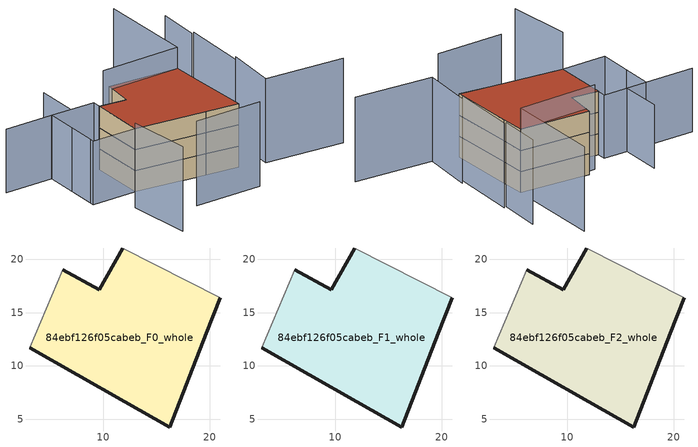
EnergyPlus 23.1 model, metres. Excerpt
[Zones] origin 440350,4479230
84ebf126f05cabeb_F0_whole
 floor ground (EU_floor_Construction): 20.98,16.4 19.67,13.05 16.25,4.27 12.04,6.65 3.13,11.7 6.23,19.03 9.66,17.13 11.86,21.07 z0
 wall outside (EU_wall_Construction): 3.13,11.7 12.04,6.65 16.25,4.27 19.67,13.05 20.98,16.4 / 11.86,21.07 9.66,17.13 6.23,19.03 z0:3
 wall adiabatic (EU_wall_Construction): 20.98,16.4 11.86,21.07 / 6.23,19.03 3.13,11.7 z0:3
84ebf126f05cabeb_F1_whole
 floor to 84ebf126f05cabeb_F0_whole (EU_floor_Construction): 20.98,16.4 19.67,13.05 16.25,4.27 12.04,6.65 3.13,11.7 6.23,19.03 9.66,17.13 11.86,21.07 z3
 wall outside (EU_wall_Construction): 3.13,11.7 12.04,6.65 16.25,4.27 19.67,13.05 20.98,16.4 / 11.86,21.07 9.66,17.13 6.23,19.03 z3:6
 wall adiabatic (EU_wall_Construction): 20.98,16.4 11.86,21.07 / 6.23,19.03 3.13,11.7 z3:6
84ebf126f05cabeb_F2_whole
 floor to 84ebf126f05cabeb_F1_whole (EU_floor_Construction): 20.98,16.4 19.67,13.05 16.25,4.27 12.04,6.65 3.13,11.7 6.23,19.03 9.66,17.13 11.86,21.07 z6
 wall outside (EU_wall_Construction): 3.13,11.7 12.04,6.65 16.25,4.27 19.67,13.05 20.98,16.4 / 11.86,21.07 9.66,17.13 6.23,19.03 z6:9
 wall adiabatic (EU_wall_Construction): 20.98,16.4 11.86,21.07 / 6.23,19.03 3.13,11.7 z6:9
 roof outside (EU_roof_Construction): 16.25,4.27 19.67,13.05 20.98,16.4 11.86,21.07 9.66,17.13 6.23,19.03 3.13,11.7 12.04,6.65 z9
shading: 3.77,2.86 12.93,-0.89 / 29.38,-3.29 19.08,2 / 19.08,2 22.46,8.57 / -0.85,9.28 -3.53,0.52 / 21.85,8.23 25.76,16.88 / 25.49,17.01 28,22.56 / 26.3,29.26 20.98,16.4 / 20.98,16.4 10.15,20.88 z0:12; -5.73,25.67 0.81,22.84 / 0.81,22.84 -2.6,14.98 / 5.91,27.18 3.52,21.58 / -2.89,14.3 0.79,22.8 / 0.79,22.8 6.8,20.19 / 6.8,20.19 3.13,11.7 / 3.13,11.7 -2.89,14.3 z0:9
[Building]
EU S2 Campaign: North Axis=0; Terrain=City; Solar Distribution=FullExterior
[Site:Location]
Madrid: Latitude=40.5; Longitude=-3.5; Time Zone=1; Elevation=609
[SizingPeriod:WeatherFileDays]
AnnualSizingPeriod: Begin Month=1; Begin Day of Month=1; End Month=12; End Day of Month=31; Day of Week for Start Day=Monday; Use Weather File Daylight Saving Period=No; Use Weather File Rain and Snow Indicators=No
[MATERIAL]
EU_InternalMass_Material: Roughness=MediumRough; Thickness=0.1; Conductivity=1; Density=1800; Specific Heat=900; Thermal Absorptance=0.9; Solar Absorptance=0.7; Visible Absorptance=0.7
[MATERIAL:NOMASS] Roughness=MediumRough; Thermal Absorptance=0.9; Solar Absorptance=0.7; Visible Absorptance=0.7
Name | Thermal Resistance
EU_wall_NoMass | 1.60022
EU_roof_NoMass | 1.57597
EU_floor_NoMass | 0.470652
[CONSTRUCTION]
EU_wall_Construction: EU_wall_NoMass
EU_roof_Construction: EU_roof_NoMass
EU_floor_Construction: EU_floor_NoMass
EU_InternalMass_Construction: EU_InternalMass_Material
[ZONE] Type=1; Multiplier=1; Ceiling Height=autocalculate; Volume=506.584; Floor Area=autocalculate; Part of Total Floor Area=Yes
84ebf126f05cabeb_F0_whole; 84ebf126f05cabeb_F1_whole; 84ebf126f05cabeb_F2_whole
[INTERNALMASS] Construction=EU_InternalMass_Construction; Surface Area=168.861
Name | Zone or ZoneList
84ebf126f05cabeb_F0_whole_EU_InternalMass | 84ebf126f05cabeb_F0_whole
84ebf126f05cabeb_F1_whole_EU_InternalMass | 84ebf126f05cabeb_F1_whole
84ebf126f05cabeb_F2_whole_EU_InternalMass | 84ebf126f05cabeb_F2_whole
[OTHEREQUIPMENT] Fuel Type=Electricity; Design Level Calculation Method=Watts/Area; Power per Zone Floor Area=1; Fraction Latent=0; Fraction Radiant=0; Fraction Lost=0; Carbon Dioxide Generation Rate=0; EndUse Subcategory=EU_Step8_InternalGains
Name | Zone or ZoneList or Space or SpaceList | Schedule
EU_Step8_InternalGain_84ebf126f05cabeb_F0_whole_f000 | 84ebf126f05cabeb_F0_whole | EU_Step8_GainSchedule_84ebf126f05cabeb_F0_whole_f000
EU_Step8_InternalGain_84ebf126f05cabeb_F1_whole_f000 | 84ebf126f05cabeb_F1_whole | EU_Step8_GainSchedule_84ebf126f05cabeb_F1_whole_f000
EU_Step8_InternalGain_84ebf126f05cabeb_F2_whole_f000 | 84ebf126f05cabeb_F2_whole | EU_Step8_GainSchedule_84ebf126f05cabeb_F2_whole_f000
[ZONEVENTILATION:DESIGNFLOWRATE] Schedule=EU_AlwaysOn; Design Flow Rate Calculation Method=AirChanges/Hour; Air Changes per Hour=0.480704; Ventilation Type=Natural; Fan Pressure Rise=0; Fan Total Efficiency=1; Constant Term Coefficient=1; Temperature Term Coefficient=0; Velocity Term Coefficient=0; Velocity Squared Term Coefficient=0; Minimum Indoor Temperature=-100; Maximum Indoor Temperature=100; Delta Temperature=-100; Minimum Outdoor Temperature=-100; Maximum Outdoor Temperature=100; Maximum Wind Speed=40
Name | Zone or ZoneList or Space or SpaceList
EU_ConstantAir_84ebf126f05cabeb_F0_whole | 84ebf126f05cabeb_F0_whole
EU_ConstantAir_84ebf126f05cabeb_F1_whole | 84ebf126f05cabeb_F1_whole
EU_ConstantAir_84ebf126f05cabeb_F2_whole | 84ebf126f05cabeb_F2_whole
[HVACTEMPLATE:THERMOSTAT] Constant Heating Setpoint=20; Constant Cooling Setpoint=50
EU_HeatOnly_84ebf126f05cabeb_F0_whole; EU_HeatOnly_84ebf126f05cabeb_F1_whole; EU_HeatOnly_84ebf126f05cabeb_F2_whole
[HVACTEMPLATE:ZONE:IDEALLOADSAIRSYSTEM] System Availability Schedule=EU_AlwaysOn; Maximum Heating Supply Air Temperature=50; Minimum Cooling Supply Air Temperature=13; Maximum Heating Supply Air Humidity Ratio=0.0156; Minimum Cooling Supply Air Humidity Ratio=0.0077; Heating Limit=NoLimit; Cooling Limit=NoLimit; Heating Availability Schedule=EU_AlwaysOn; Cooling Availability Schedule=EU_CoolingOff; Dehumidification Control Type=ConstantSensibleHeatRatio; Cooling Sensible Heat Ratio=0.7; Dehumidification Setpoint=60; Humidification Control Type=None; Humidification Setpoint=30; Outdoor Air Method=None; Outdoor Air Flow Rate per Person=0.00944; Outdoor Air Flow Rate per Zone Floor Area=0; Outdoor Air Flow Rate per Zone=0; Demand Controlled Ventilation Type=None; Outdoor Air Economizer Type=NoEconomizer; Heat Recovery Type=None; Sensible Heat Recovery Effectiveness=0.7; Latent Heat Recovery Effectiveness=0.65
Name | Template Thermostat
84ebf126f05cabeb_F0_whole | EU_HeatOnly_84ebf126f05cabeb_F0_whole
84ebf126f05cabeb_F1_whole | EU_HeatOnly_84ebf126f05cabeb_F1_whole
84ebf126f05cabeb_F2_whole | EU_HeatOnly_84ebf126f05cabeb_F2_whole
[SIZING:ZONE] Zone Cooling Design Supply Air Temperature Input Method=SupplyAirTemperature; Zone Cooling Design Supply Air Temperature=13; Zone Heating Design Supply Air Temperature Input Method=SupplyAirTemperature; Zone Heating Design Supply Air Temperature=50; Zone Cooling Design Supply Air Humidity Ratio=0.008; Zone Heating Design Supply Air Humidity Ratio=0.008; Cooling Design Air Flow Method=DesignDay; Cooling Design Air Flow Rate=0; Cooling Minimum Air Flow per Zone Floor Area=0.000762; Cooling Minimum Air Flow=0; Cooling Minimum Air Flow Fraction=0.2; Heating Design Air Flow Method=DesignDay; Heating Design Air Flow Rate=0; Heating Maximum Air Flow per Zone Floor Area=0.002032; Heating Maximum Air Flow=0.141576; Heating Maximum Air Flow Fraction=0.3; Account for Dedicated Outdoor Air System=No; Dedicated Outdoor Air System Control Strategy=NeutralSupplyAir; Dedicated Outdoor Air Low Setpoint Temperature for Design=autosize; Dedicated Outdoor Air High Setpoint Temperature for Design=autosize; Zone Load Sizing Method=Sensible Load Only No Latent Load; Zone Latent Cooling Design Supply Air Humidity Ratio Input Method=HumidityRatioDifference; Zone Cooling Design Supply Air Humidity Ratio Difference=0.005; Zone Latent Heating Design Supply Air Humidity Ratio Input Method=HumidityRatioDifference; Zone Humidification Design Supply Air Humidity Ratio Difference=0.005
84ebf126f05cabeb_F0_whole; 84ebf126f05cabeb_F1_whole; 84ebf126f05cabeb_F2_whole
[SCHEDULE:CONSTANT]
Name | Hourly Value
EU_AlwaysOn | 1
EU_CoolingOff | 0
[SCHEDULE:FILE] Column Number=1; Rows to Skip at Top=0; Number of Hours of Data=8760; Column Separator=Comma; Interpolate to Timestep=No; Minutes per Item=60; Adjust Schedule for Daylight Savings=Yes
Name | File
EU_Step8_GainSchedule_84ebf126f05cabeb_F0_whole_f000 | ../../schedules/84ebf126f05cabeb/84ebf126f05cabeb_F0_whole_f000_gain.csv
EU_Step8_GainSchedule_84ebf126f05cabeb_F1_whole_f000 | ../../schedules/84ebf126f05cabeb/84ebf126f05cabeb_F1_whole_f000_gain.csv
EU_Step8_GainSchedule_84ebf126f05cabeb_F2_whole_f000 | ../../schedules/84ebf126f05cabeb/84ebf126f05cabeb_F2_whole_f000_gain.csv
